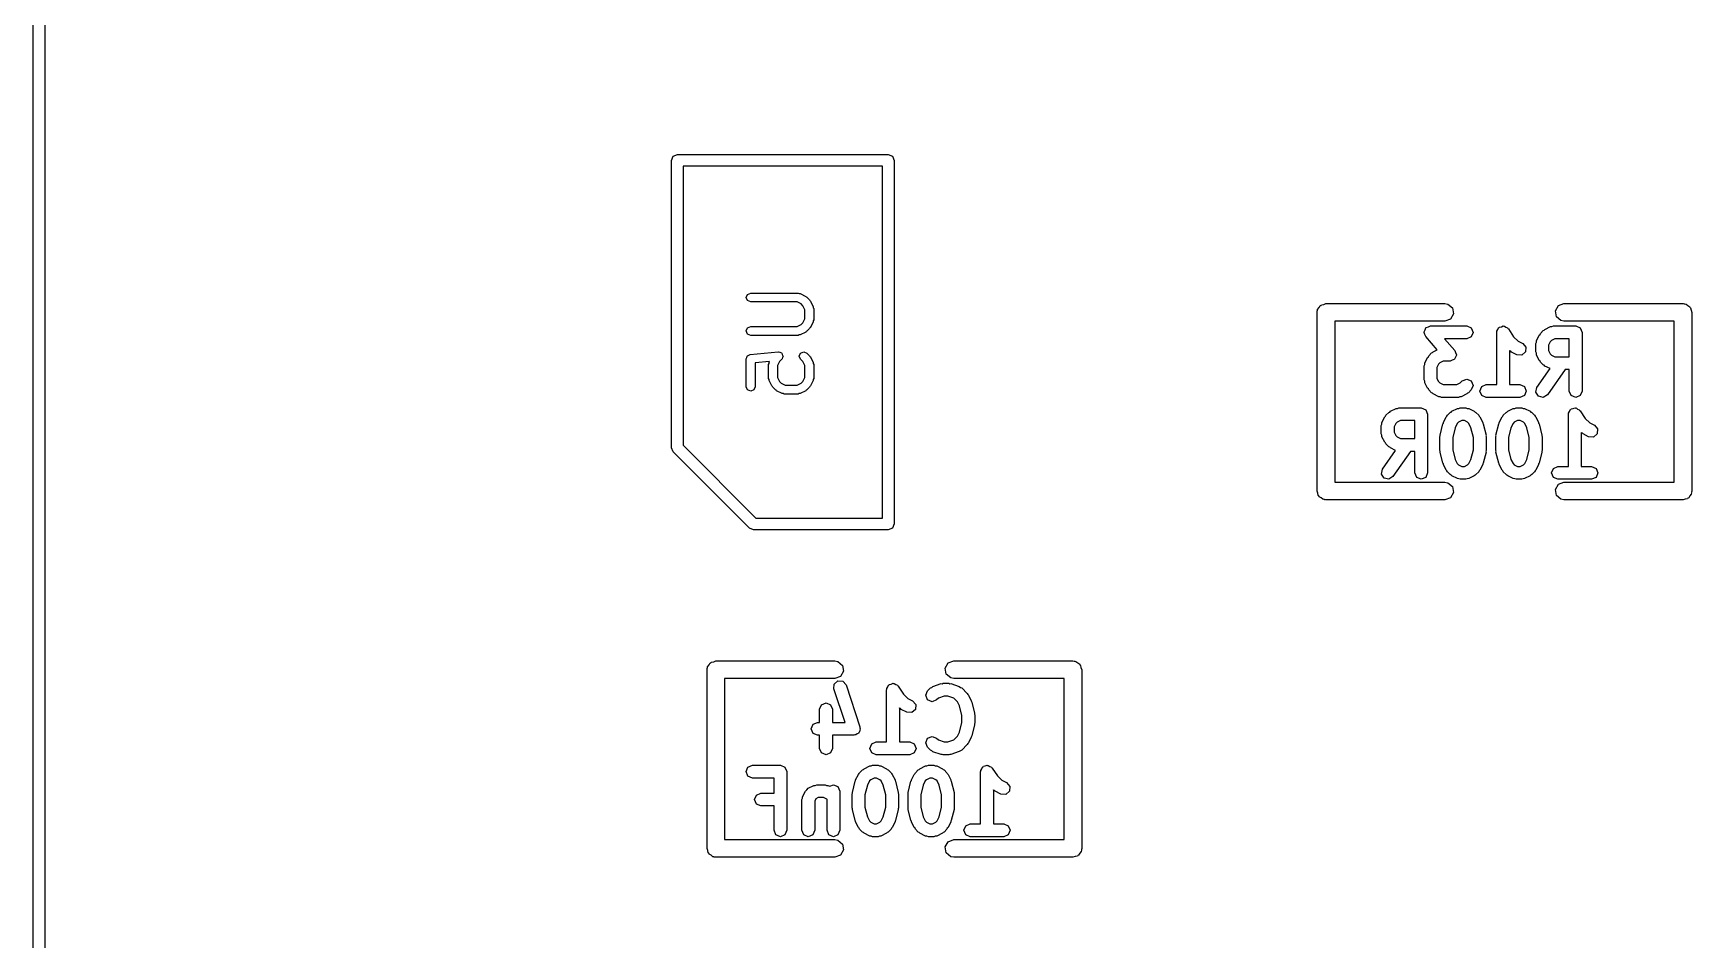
# Model space of a CAD drawing. Extents: x 0.37 to 1.63, y 0.19 to 1.53.
# Drawn here: x 0.368 to 0.925, y 0.519 to 0.824 of the extents above; entities that cross this region are included whole.
import ezdxf

# ---------------------------------------------------------------- set-up
doc = ezdxf.new("R2010")
doc.units = 0
doc.header["$MEASUREMENT"] = 0
doc.layers.add('BLACK', color=7, linetype='CONTINUOUS')

msp = doc.modelspace()

# ---------------------------------------------------------------- linework, layer by layer
at = {"layer": 'BLACK', "linetype": 'CONTINUOUS'}
for p, q in [((0.36811, 0.190079), (0.36811, 1.44992)), ((0.372047, 1.44795), (0.372047, 0.192047)), ((0.582598, 0.781024), (0.583175, 0.782416)), ((0.582598, 0.684567), (0.582598, 0.781024)), ((0.583175, 0.782416), (0.584567, 0.782992)), ((0.584567, 0.782992), (0.655433, 0.782992)), ((0.655433, 0.782992), (0.656825, 0.782416)), ((0.656825, 0.782416), (0.657402, 0.781024)), ((0.657402, 0.781024), (0.657402, 0.658976)), ((0.586535, 0.779055), (0.586535, 0.685382)), ((0.653465, 0.779055), (0.586535, 0.779055)), ((0.653465, 0.660945), (0.653465, 0.779055)), ((0.607744, 0.734998), (0.608176, 0.736042)), ((0.608176, 0.736042), (0.60922, 0.736474)), ((0.60922, 0.736474), (0.625156, 0.736474)), ((0.625156, 0.736474), (0.625473, 0.736343)), ((0.625473, 0.736343), (0.625816, 0.736319)), ((0.625816, 0.736319), (0.627691, 0.735381)), ((0.608176, 0.733954), (0.607744, 0.734998)), ((0.60922, 0.733522), (0.608176, 0.733954)), ((0.624807, 0.733522), (0.60922, 0.733522)), ((0.626156, 0.732847), (0.624807, 0.733522)), ((0.626754, 0.732249), (0.626156, 0.732847)), ((0.627429, 0.7309), (0.626754, 0.732249)), ((0.627429, 0.727848), (0.627429, 0.7309)), ((0.627691, 0.735381), (0.62785, 0.735198)), ((0.62785, 0.735198), (0.628074, 0.735105)), ((0.628074, 0.735105), (0.629012, 0.734167)), ((0.629012, 0.734167), (0.629105, 0.733943)), ((0.629105, 0.733943), (0.629288, 0.733784)), ((0.629288, 0.733784), (0.630226, 0.731909)), ((0.630226, 0.731909), (0.63025, 0.731566)), ((0.63025, 0.731566), (0.630381, 0.731249)), ((0.630381, 0.731249), (0.630381, 0.727499)), ((0.799547, 0.73), (0.799615, 0.730384)), ((0.799592, 0.730513), (0.799658, 0.730626)), ((0.799615, 0.730384), (0.799592, 0.730513)), ((0.799658, 0.730626), (0.799725, 0.73101)), ((0.799725, 0.73101), (0.800218, 0.731598)), ((0.800218, 0.731598), (0.800602, 0.732262)), ((0.800602, 0.732262), (0.800852, 0.732353)), ((0.800852, 0.732353), (0.801024, 0.732557)), ((0.801024, 0.732557), (0.801779, 0.73269)), ((0.801779, 0.73269), (0.8025, 0.732953)), ((0.8025, 0.732953), (0.8425, 0.732953)), ((0.8425, 0.732953), (0.84351, 0.732775)), ((0.84351, 0.732775), (0.845057, 0.731476)), ((0.845057, 0.731476), (0.845408, 0.729487)), ((0.879592, 0.730513), (0.880602, 0.732262)), ((0.879943, 0.728524), (0.879592, 0.730513)), ((0.880602, 0.732262), (0.8825, 0.732953)), ((0.8825, 0.732953), (0.9225, 0.732953)), ((0.9225, 0.732953), (0.922884, 0.732885)), ((0.922884, 0.732885), (0.923013, 0.732908)), ((0.923013, 0.732908), (0.923126, 0.732842)), ((0.923126, 0.732842), (0.92351, 0.732775)), ((0.92351, 0.732775), (0.924098, 0.732282)), ((0.924098, 0.732282), (0.924762, 0.731898)), ((0.924762, 0.731898), (0.924853, 0.731648)), ((0.924853, 0.731648), (0.925057, 0.731476)), ((0.925057, 0.731476), (0.92519, 0.730721)), ((0.92519, 0.730721), (0.925453, 0.73)), ((0.607744, 0.72375), (0.608176, 0.724794)), ((0.608176, 0.724794), (0.60922, 0.725226)), ((0.60922, 0.725226), (0.624807, 0.725226)), ((0.624807, 0.725226), (0.626156, 0.7259)), ((0.626156, 0.7259), (0.626754, 0.726499)), ((0.626754, 0.726499), (0.627429, 0.727848)), ((0.629012, 0.72458), (0.628074, 0.723643)), ((0.629105, 0.724805), (0.629012, 0.72458)), ((0.629288, 0.724964), (0.629105, 0.724805)), ((0.630226, 0.726839), (0.629288, 0.724964)), ((0.63025, 0.727182), (0.630226, 0.726839)), ((0.630381, 0.727499), (0.63025, 0.727182)), ((0.799547, 0.67), (0.799547, 0.73)), ((0.8425, 0.727047), (0.805453, 0.727047)), ((0.805453, 0.727047), (0.805453, 0.672953)), ((0.835831, 0.724109), (0.83612, 0.724808)), ((0.83612, 0.724808), (0.836191, 0.724838)), ((0.836191, 0.724838), (0.836225, 0.724906)), ((0.836225, 0.724906), (0.836941, 0.725149)), ((0.836941, 0.725149), (0.83764, 0.725438)), ((0.83764, 0.725438), (0.849836, 0.725438)), ((0.844398, 0.727738), (0.8425, 0.727047)), ((0.845408, 0.729487), (0.844398, 0.727738)), ((0.849836, 0.725438), (0.851356, 0.724808)), ((0.851356, 0.724808), (0.851986, 0.723288)), ((0.860271, 0.72423), (0.860511, 0.724808)), ((0.860511, 0.724808), (0.860715, 0.724893)), ((0.860715, 0.724893), (0.860838, 0.725077)), ((0.860838, 0.725077), (0.861452, 0.725198)), ((0.861452, 0.725198), (0.862031, 0.725438)), ((0.862031, 0.725438), (0.862235, 0.725353)), ((0.862235, 0.725353), (0.862453, 0.725396)), ((0.862453, 0.725396), (0.862973, 0.725048)), ((0.862973, 0.725048), (0.863551, 0.724808)), ((0.863551, 0.724808), (0.863636, 0.724604)), ((0.863636, 0.724604), (0.86382, 0.724481)), ((0.876079, 0.724273), (0.877955, 0.725211)), ((0.877955, 0.725211), (0.878454, 0.725247)), ((0.878454, 0.725247), (0.878917, 0.725438)), ((0.878917, 0.725438), (0.886421, 0.725438)), ((0.88149, 0.727225), (0.879943, 0.728524)), ((0.8825, 0.727047), (0.88149, 0.727225)), ((0.919547, 0.727047), (0.8825, 0.727047)), ((0.886421, 0.725438), (0.887942, 0.724808)), ((0.887942, 0.724808), (0.888571, 0.723288)), ((0.919547, 0.672953), (0.919547, 0.727047)), ((0.925453, 0.73), (0.925453, 0.67)), ((0.608176, 0.722706), (0.607744, 0.72375)), ((0.60922, 0.722273), (0.608176, 0.722706)), ((0.625156, 0.722273), (0.60922, 0.722273)), ((0.625473, 0.722405), (0.625156, 0.722273)), ((0.625816, 0.722429), (0.625473, 0.722405)), ((0.627691, 0.723366), (0.625816, 0.722429)), ((0.62785, 0.72355), (0.627691, 0.723366)), ((0.628074, 0.723643), (0.62785, 0.72355)), ((0.83549, 0.723288), (0.83552, 0.723359)), ((0.83578, 0.722589), (0.83549, 0.723288)), ((0.835495, 0.723431), (0.835831, 0.724109)), ((0.83552, 0.723359), (0.835495, 0.723431)), ((0.836022, 0.721872), (0.83578, 0.722589)), ((0.8399, 0.717441), (0.836022, 0.721872)), ((0.849836, 0.721138), (0.842379, 0.721138)), ((0.842379, 0.721138), (0.845825, 0.717199)), ((0.851356, 0.721768), (0.849836, 0.721138)), ((0.851986, 0.723288), (0.851356, 0.721768)), ((0.859881, 0.723288), (0.859966, 0.723493)), ((0.859881, 0.705738), (0.859881, 0.723288)), ((0.859923, 0.72371), (0.860271, 0.72423)), ((0.859966, 0.723493), (0.859923, 0.72371)), ((0.86382, 0.724481), (0.865578, 0.721843)), ((0.865578, 0.721843), (0.867057, 0.720365)), ((0.867057, 0.720365), (0.868621, 0.719583)), ((0.868621, 0.719583), (0.869699, 0.718339)), ((0.873014, 0.719536), (0.873206, 0.719998)), ((0.873014, 0.716721), (0.873014, 0.719536)), ((0.873206, 0.719998), (0.873241, 0.720497)), ((0.873241, 0.720497), (0.874179, 0.722373)), ((0.874179, 0.722373), (0.874447, 0.722605)), ((0.874447, 0.722605), (0.874582, 0.722932)), ((0.874582, 0.722932), (0.87552, 0.72387)), ((0.87552, 0.72387), (0.875847, 0.724006)), ((0.875847, 0.724006), (0.876079, 0.724273)), ((0.877869, 0.720138), (0.877314, 0.719028)), ((0.877314, 0.719028), (0.877314, 0.717229)), ((0.878314, 0.720583), (0.877869, 0.720138)), ((0.879424, 0.721138), (0.878314, 0.720583)), ((0.884271, 0.721138), (0.879424, 0.721138)), ((0.884271, 0.715119), (0.884271, 0.721138)), ((0.888571, 0.723288), (0.888571, 0.703588)), ((0.607744, 0.714376), (0.607934, 0.714835)), ((0.607744, 0.705002), (0.607744, 0.714376)), ((0.607934, 0.714835), (0.608077, 0.715311)), ((0.608077, 0.715311), (0.608146, 0.715348)), ((0.608146, 0.715348), (0.608176, 0.71542)), ((0.608176, 0.71542), (0.608635, 0.71561)), ((0.608635, 0.71561), (0.609073, 0.715845)), ((0.609073, 0.715845), (0.618447, 0.716782)), ((0.615582, 0.713528), (0.610696, 0.71304)), ((0.615399, 0.713161), (0.615582, 0.713528)), ((0.61887, 0.713501), (0.618196, 0.712152)), ((0.618447, 0.716782), (0.618522, 0.71676)), ((0.618522, 0.71676), (0.618594, 0.716789)), ((0.618594, 0.716789), (0.619053, 0.716599)), ((0.619638, 0.714269), (0.61887, 0.713501)), ((0.619053, 0.716599), (0.619529, 0.716456)), ((0.619529, 0.716456), (0.619566, 0.716387)), ((0.619566, 0.716387), (0.619638, 0.716357)), ((0.619638, 0.716357), (0.619828, 0.715898)), ((0.619668, 0.714341), (0.619638, 0.714269)), ((0.619737, 0.714378), (0.619668, 0.714341)), ((0.61988, 0.714854), (0.619737, 0.714378)), ((0.619828, 0.715898), (0.620063, 0.71546)), ((0.62007, 0.715313), (0.61988, 0.714854)), ((0.620063, 0.71546), (0.62004, 0.715385)), ((0.62004, 0.715385), (0.62007, 0.715313)), ((0.625554, 0.715313), (0.625986, 0.716357)), ((0.625986, 0.714269), (0.625554, 0.715313)), ((0.625986, 0.716357), (0.62703, 0.716789)), ((0.626754, 0.713501), (0.625986, 0.714269)), ((0.627429, 0.712152), (0.626754, 0.713501)), ((0.62703, 0.716789), (0.628074, 0.716357)), ((0.628074, 0.716357), (0.629012, 0.71542)), ((0.629012, 0.71542), (0.629105, 0.715195)), ((0.629105, 0.715195), (0.629288, 0.715036)), ((0.629288, 0.715036), (0.630226, 0.713161)), ((0.835717, 0.712992), (0.836656, 0.714869)), ((0.836656, 0.714869), (0.836923, 0.7151)), ((0.836923, 0.7151), (0.837058, 0.715427)), ((0.837058, 0.715427), (0.837996, 0.716366)), ((0.837996, 0.716366), (0.838323, 0.716501)), ((0.838323, 0.716501), (0.838555, 0.716768)), ((0.838555, 0.716768), (0.8399, 0.717441)), ((0.8419, 0.713633), (0.84079, 0.713078)), ((0.844207, 0.713633), (0.8419, 0.713633)), ((0.844906, 0.713923), (0.844207, 0.713633)), ((0.845623, 0.714165), (0.844906, 0.713923)), ((0.845657, 0.714234), (0.845623, 0.714165)), ((0.845727, 0.714263), (0.845657, 0.714234)), ((0.846017, 0.714962), (0.845727, 0.714263)), ((0.845825, 0.717199), (0.846068, 0.716482)), ((0.846352, 0.71564), (0.846017, 0.714962)), ((0.846068, 0.716482), (0.846357, 0.715783)), ((0.846357, 0.715783), (0.846328, 0.715713)), ((0.846328, 0.715713), (0.846352, 0.71564)), ((0.864263, 0.717077), (0.864181, 0.717159)), ((0.864181, 0.717159), (0.864181, 0.705738)), ((0.86459, 0.716942), (0.864263, 0.717077)), ((0.864822, 0.716675), (0.86459, 0.716942)), ((0.866698, 0.715736), (0.864822, 0.716675)), ((0.868339, 0.71562), (0.866698, 0.715736)), ((0.869582, 0.716698), (0.868339, 0.71562)), ((0.869699, 0.718339), (0.869582, 0.716698)), ((0.873206, 0.716259), (0.873014, 0.716721)), ((0.873241, 0.71576), (0.873206, 0.716259)), ((0.874179, 0.713884), (0.873241, 0.71576)), ((0.874447, 0.713652), (0.874179, 0.713884)), ((0.874582, 0.713325), (0.874447, 0.713652)), ((0.877314, 0.717229), (0.877869, 0.716119)), ((0.877869, 0.716119), (0.878314, 0.715674)), ((0.878314, 0.715674), (0.879424, 0.715119)), ((0.879424, 0.715119), (0.884271, 0.715119)), ((0.610696, 0.71304), (0.610696, 0.705002)), ((0.615243, 0.712501), (0.615374, 0.712818)), ((0.615243, 0.707814), (0.615243, 0.712501)), ((0.615374, 0.712818), (0.615399, 0.713161)), ((0.618196, 0.712152), (0.618196, 0.708163)), ((0.618196, 0.708163), (0.61887, 0.706814)), ((0.626754, 0.706814), (0.627429, 0.708163)), ((0.627429, 0.708163), (0.627429, 0.712152)), ((0.630226, 0.713161), (0.63025, 0.712818)), ((0.63025, 0.712818), (0.630381, 0.712501)), ((0.630381, 0.712501), (0.630381, 0.707814)), ((0.83549, 0.712031), (0.835682, 0.712493)), ((0.83549, 0.70734), (0.83549, 0.712031)), ((0.835682, 0.712493), (0.835717, 0.712992)), ((0.840346, 0.712634), (0.83979, 0.711523)), ((0.83979, 0.711523), (0.83979, 0.707848)), ((0.83979, 0.707848), (0.840346, 0.706738)), ((0.84079, 0.713078), (0.840346, 0.712634)), ((0.873403, 0.704821), (0.877811, 0.711118)), ((0.87552, 0.712387), (0.874582, 0.713325)), ((0.875847, 0.712251), (0.87552, 0.712387)), ((0.876079, 0.711984), (0.875847, 0.712251)), ((0.877811, 0.711118), (0.876079, 0.711984)), ((0.88285, 0.710819), (0.876926, 0.702355)), ((0.884271, 0.710819), (0.88285, 0.710819)), ((0.884271, 0.703588), (0.884271, 0.710819)), ((0.608176, 0.703958), (0.607744, 0.705002)), ((0.60922, 0.703525), (0.608176, 0.703958)), ((0.610264, 0.703958), (0.60922, 0.703525)), ((0.610696, 0.705002), (0.610264, 0.703958)), ((0.615374, 0.707497), (0.615243, 0.707814)), ((0.615399, 0.707154), (0.615374, 0.707497)), ((0.616336, 0.705279), (0.615399, 0.707154)), ((0.61652, 0.70512), (0.616336, 0.705279)), ((0.616613, 0.704895), (0.61652, 0.70512)), ((0.61755, 0.703958), (0.616613, 0.704895)), ((0.617774, 0.703865), (0.61755, 0.703958)), ((0.617934, 0.703681), (0.617774, 0.703865)), ((0.619808, 0.702744), (0.617934, 0.703681)), ((0.61887, 0.706814), (0.619468, 0.706215)), ((0.619468, 0.706215), (0.620817, 0.705541)), ((0.620151, 0.70272), (0.619808, 0.702744)), ((0.620469, 0.702588), (0.620151, 0.70272)), ((0.625156, 0.702588), (0.620469, 0.702588)), ((0.620817, 0.705541), (0.624807, 0.705541)), ((0.624807, 0.705541), (0.626156, 0.706215)), ((0.625473, 0.70272), (0.625156, 0.702588)), ((0.625816, 0.702744), (0.625473, 0.70272)), ((0.627691, 0.703681), (0.625816, 0.702744)), ((0.626156, 0.706215), (0.626754, 0.706814)), ((0.62785, 0.703865), (0.627691, 0.703681)), ((0.628074, 0.703958), (0.62785, 0.703865)), ((0.629012, 0.704895), (0.628074, 0.703958)), ((0.629105, 0.70512), (0.629012, 0.704895)), ((0.629288, 0.705279), (0.629105, 0.70512)), ((0.630226, 0.707154), (0.629288, 0.705279)), ((0.63025, 0.707497), (0.630226, 0.707154)), ((0.630381, 0.707814), (0.63025, 0.707497)), ((0.835682, 0.706878), (0.83549, 0.70734)), ((0.835717, 0.706379), (0.835682, 0.706878)), ((0.836656, 0.704503), (0.835717, 0.706379)), ((0.836923, 0.704271), (0.836656, 0.704503)), ((0.837058, 0.703944), (0.836923, 0.704271)), ((0.837996, 0.703006), (0.837058, 0.703944)), ((0.838323, 0.70287), (0.837996, 0.703006)), ((0.838555, 0.702603), (0.838323, 0.70287)), ((0.840431, 0.701665), (0.838555, 0.702603)), ((0.840346, 0.706738), (0.84079, 0.706293)), ((0.84079, 0.706293), (0.8419, 0.705738)), ((0.8419, 0.705738), (0.846514, 0.705738)), ((0.846514, 0.705738), (0.847624, 0.706293)), ((0.847624, 0.706293), (0.848315, 0.706985)), ((0.849859, 0.702603), (0.847983, 0.701665)), ((0.848315, 0.706985), (0.849836, 0.707614)), ((0.849836, 0.707614), (0.851356, 0.706984)), ((0.850091, 0.70287), (0.849859, 0.702603)), ((0.850418, 0.703006), (0.850091, 0.70287)), ((0.851356, 0.703944), (0.850418, 0.703006)), ((0.851356, 0.706984), (0.851986, 0.705464)), ((0.851986, 0.705464), (0.851356, 0.703944)), ((0.854252, 0.703588), (0.854882, 0.705108)), ((0.854882, 0.702068), (0.854252, 0.703588)), ((0.854882, 0.705108), (0.856402, 0.705738)), ((0.856402, 0.705738), (0.859881, 0.705738)), ((0.864181, 0.705738), (0.867659, 0.705738)), ((0.867659, 0.705738), (0.86918, 0.705108)), ((0.86918, 0.705108), (0.869809, 0.703588)), ((0.869809, 0.703588), (0.86918, 0.702068)), ((0.873047, 0.703214), (0.873403, 0.704821)), ((0.873931, 0.701827), (0.873047, 0.703214)), ((0.876926, 0.702355), (0.875538, 0.701471)), ((0.884901, 0.702068), (0.884271, 0.703588)), ((0.888571, 0.703588), (0.887942, 0.702068)), ((0.823942, 0.696506), (0.824174, 0.696773)), ((0.824174, 0.696773), (0.82605, 0.697711)), ((0.82605, 0.697711), (0.82655, 0.697747)), ((0.82655, 0.697747), (0.827012, 0.697938)), ((0.827012, 0.697938), (0.834517, 0.697938)), ((0.834517, 0.697938), (0.836037, 0.697308)), ((0.836037, 0.697308), (0.836667, 0.695788)), ((0.84093, 0.70163), (0.840431, 0.701665)), ((0.841393, 0.701438), (0.84093, 0.70163)), ((0.847021, 0.701438), (0.841393, 0.701438)), ((0.84458, 0.696506), (0.844812, 0.696773)), ((0.844812, 0.696773), (0.846689, 0.697711)), ((0.846689, 0.697711), (0.847188, 0.697747)), ((0.847484, 0.70163), (0.847021, 0.701438)), ((0.847188, 0.697747), (0.84765, 0.697938)), ((0.847983, 0.701665), (0.847484, 0.70163)), ((0.84765, 0.697938), (0.849526, 0.697938)), ((0.849526, 0.697938), (0.849989, 0.697747)), ((0.849989, 0.697747), (0.850488, 0.697711)), ((0.850488, 0.697711), (0.852364, 0.696773)), ((0.852364, 0.696773), (0.852596, 0.696506)), ((0.856402, 0.701438), (0.854882, 0.702068)), ((0.867659, 0.701438), (0.856402, 0.701438)), ((0.863342, 0.696506), (0.863574, 0.696773)), ((0.863574, 0.696773), (0.86545, 0.697711)), ((0.86545, 0.697711), (0.86595, 0.697747)), ((0.86595, 0.697747), (0.866412, 0.697938)), ((0.866412, 0.697938), (0.868288, 0.697938)), ((0.86918, 0.702068), (0.867659, 0.701438)), ((0.868288, 0.697938), (0.86875, 0.697747)), ((0.86875, 0.697747), (0.86925, 0.697711)), ((0.86925, 0.697711), (0.871126, 0.696773)), ((0.871126, 0.696773), (0.871358, 0.696506)), ((0.875538, 0.701471), (0.873931, 0.701827)), ((0.884004, 0.69621), (0.884352, 0.69673)), ((0.884352, 0.69673), (0.884592, 0.697308)), ((0.884592, 0.697308), (0.884796, 0.697393)), ((0.884796, 0.697393), (0.884919, 0.697577)), ((0.886421, 0.701438), (0.884901, 0.702068)), ((0.884919, 0.697577), (0.885533, 0.697698)), ((0.885533, 0.697698), (0.886112, 0.697938)), ((0.886112, 0.697938), (0.886316, 0.697853)), ((0.886316, 0.697853), (0.886534, 0.697896)), ((0.887942, 0.702068), (0.886421, 0.701438)), ((0.886534, 0.697896), (0.887054, 0.697548)), ((0.887054, 0.697548), (0.887632, 0.697308)), ((0.887632, 0.697308), (0.887717, 0.697104)), ((0.887717, 0.697104), (0.887901, 0.696981)), ((0.887901, 0.696981), (0.889659, 0.694343)), ((0.821109, 0.692036), (0.821301, 0.692498)), ((0.821109, 0.689221), (0.821109, 0.692036)), ((0.821301, 0.692498), (0.821336, 0.692997)), ((0.821336, 0.692997), (0.822275, 0.694873)), ((0.822275, 0.694873), (0.822542, 0.695105)), ((0.822542, 0.695105), (0.822677, 0.695432)), ((0.822677, 0.695432), (0.823615, 0.69637)), ((0.823615, 0.69637), (0.823942, 0.696506)), ((0.825965, 0.692638), (0.825409, 0.691528)), ((0.825409, 0.691528), (0.825409, 0.689729)), ((0.826409, 0.693083), (0.825965, 0.692638)), ((0.827519, 0.693638), (0.826409, 0.693083)), ((0.832367, 0.693638), (0.827519, 0.693638)), ((0.832367, 0.687619), (0.832367, 0.693638)), ((0.836667, 0.695788), (0.836667, 0.676088)), ((0.840874, 0.688805), (0.841812, 0.692557)), ((0.841812, 0.692557), (0.841957, 0.692754)), ((0.841957, 0.692754), (0.841975, 0.692997)), ((0.841975, 0.692997), (0.842913, 0.694873)), ((0.842913, 0.694873), (0.84318, 0.695105)), ((0.84318, 0.695105), (0.843315, 0.695432)), ((0.843315, 0.695432), (0.844253, 0.69637)), ((0.844253, 0.69637), (0.84458, 0.696506)), ((0.845926, 0.691285), (0.845109, 0.688019)), ((0.846603, 0.692638), (0.845926, 0.691285)), ((0.847047, 0.693083), (0.846603, 0.692638)), ((0.848158, 0.693638), (0.847047, 0.693083)), ((0.849019, 0.693638), (0.848158, 0.693638)), ((0.850129, 0.693083), (0.849019, 0.693638)), ((0.850573, 0.692638), (0.850129, 0.693083)), ((0.85125, 0.691285), (0.850573, 0.692638)), ((0.852067, 0.688019), (0.85125, 0.691285)), ((0.852596, 0.696506), (0.852923, 0.69637)), ((0.852923, 0.69637), (0.853861, 0.695432)), ((0.853861, 0.695432), (0.853996, 0.695105)), ((0.853996, 0.695105), (0.854264, 0.694873)), ((0.854264, 0.694873), (0.855202, 0.692997)), ((0.855202, 0.692997), (0.855219, 0.692753)), ((0.855219, 0.692753), (0.855364, 0.692557)), ((0.855364, 0.692557), (0.856302, 0.688805)), ((0.859636, 0.688805), (0.860574, 0.692557)), ((0.860574, 0.692557), (0.860719, 0.692754)), ((0.860719, 0.692754), (0.860736, 0.692997)), ((0.860736, 0.692997), (0.861675, 0.694873)), ((0.861675, 0.694873), (0.861942, 0.695105)), ((0.861942, 0.695105), (0.862077, 0.695432)), ((0.862077, 0.695432), (0.863015, 0.69637)), ((0.863015, 0.69637), (0.863342, 0.696506)), ((0.864688, 0.691285), (0.863871, 0.688019)), ((0.865365, 0.692638), (0.864688, 0.691285)), ((0.865809, 0.693083), (0.865365, 0.692638)), ((0.866919, 0.693638), (0.865809, 0.693083)), ((0.867781, 0.693638), (0.866919, 0.693638)), ((0.868891, 0.693083), (0.867781, 0.693638)), ((0.869335, 0.692638), (0.868891, 0.693083)), ((0.870012, 0.691285), (0.869335, 0.692638)), ((0.870829, 0.688019), (0.870012, 0.691285)), ((0.871358, 0.696506), (0.871685, 0.69637)), ((0.871685, 0.69637), (0.872623, 0.695432)), ((0.872623, 0.695432), (0.872758, 0.695105)), ((0.872758, 0.695105), (0.873025, 0.694873)), ((0.873025, 0.694873), (0.873963, 0.692997)), ((0.873963, 0.692997), (0.873981, 0.692754)), ((0.873981, 0.692754), (0.874126, 0.692557)), ((0.874126, 0.692557), (0.875064, 0.688805)), ((0.883962, 0.695788), (0.884047, 0.695993)), ((0.883962, 0.678238), (0.883962, 0.695788)), ((0.884047, 0.695993), (0.884004, 0.69621)), ((0.889659, 0.694343), (0.891138, 0.692865)), ((0.891138, 0.692865), (0.892702, 0.692083)), ((0.892702, 0.692083), (0.89378, 0.690839)), ((0.821301, 0.688759), (0.821109, 0.689221)), ((0.821336, 0.68826), (0.821301, 0.688759)), ((0.822275, 0.686384), (0.821336, 0.68826)), ((0.822542, 0.686152), (0.822275, 0.686384)), ((0.822677, 0.685825), (0.822542, 0.686152)), ((0.823615, 0.684887), (0.822677, 0.685825)), ((0.825409, 0.689729), (0.825965, 0.688619)), ((0.825965, 0.688619), (0.826409, 0.688174)), ((0.826409, 0.688174), (0.827519, 0.687619)), ((0.827519, 0.687619), (0.832367, 0.687619)), ((0.840809, 0.688283), (0.840914, 0.688535)), ((0.840809, 0.683593), (0.840809, 0.688283)), ((0.840914, 0.688535), (0.840874, 0.688805)), ((0.845109, 0.688019), (0.845109, 0.683857)), ((0.852067, 0.683858), (0.852067, 0.688019)), ((0.856302, 0.688805), (0.856262, 0.688535)), ((0.856262, 0.688535), (0.856367, 0.688283)), ((0.856367, 0.688283), (0.856367, 0.683593)), ((0.859571, 0.688283), (0.859676, 0.688535)), ((0.859571, 0.683593), (0.859571, 0.688283)), ((0.859676, 0.688535), (0.859636, 0.688805)), ((0.863871, 0.688019), (0.863871, 0.683858)), ((0.870829, 0.683858), (0.870829, 0.688019)), ((0.875064, 0.688805), (0.875024, 0.688535)), ((0.875024, 0.688535), (0.875129, 0.688283)), ((0.875129, 0.688283), (0.875129, 0.683593)), ((0.888344, 0.689577), (0.888262, 0.689659)), ((0.888262, 0.689659), (0.888262, 0.678238)), ((0.888671, 0.689442), (0.888344, 0.689577)), ((0.888903, 0.689175), (0.888671, 0.689442)), ((0.890779, 0.688236), (0.888903, 0.689175)), ((0.89242, 0.68812), (0.890779, 0.688236)), ((0.893664, 0.689198), (0.89242, 0.68812)), ((0.89378, 0.690839), (0.893664, 0.689198)), ((0.583175, 0.683175), (0.582598, 0.684567)), ((0.608766, 0.657584), (0.583175, 0.683175)), ((0.586535, 0.685382), (0.610973, 0.660945)), ((0.821498, 0.677321), (0.825906, 0.683618)), ((0.823942, 0.684751), (0.823615, 0.684887)), ((0.824174, 0.684484), (0.823942, 0.684751)), ((0.825906, 0.683618), (0.824174, 0.684484)), ((0.830946, 0.683319), (0.825021, 0.674855)), ((0.832367, 0.683319), (0.830946, 0.683319)), ((0.832367, 0.676088), (0.832367, 0.683319)), ((0.840914, 0.683341), (0.840809, 0.683593)), ((0.840874, 0.683071), (0.840914, 0.683341)), ((0.841812, 0.679319), (0.840874, 0.683071)), ((0.845109, 0.683857), (0.845926, 0.680591)), ((0.845926, 0.680591), (0.846603, 0.679238)), ((0.850573, 0.679238), (0.85125, 0.680591)), ((0.85125, 0.680591), (0.852067, 0.683858)), ((0.856302, 0.683071), (0.855364, 0.679319)), ((0.856367, 0.683593), (0.856262, 0.683341)), ((0.856262, 0.683341), (0.856302, 0.683071)), ((0.859676, 0.683341), (0.859571, 0.683593)), ((0.859636, 0.683071), (0.859676, 0.683341)), ((0.860574, 0.679319), (0.859636, 0.683071)), ((0.863871, 0.683858), (0.864688, 0.680591)), ((0.864688, 0.680591), (0.865365, 0.679238)), ((0.869335, 0.679238), (0.870012, 0.680591)), ((0.870012, 0.680591), (0.870829, 0.683858)), ((0.875064, 0.683071), (0.874126, 0.679319)), ((0.875129, 0.683593), (0.875024, 0.683341)), ((0.875024, 0.683341), (0.875064, 0.683071)), ((0.821142, 0.675714), (0.821498, 0.677321)), ((0.822027, 0.674327), (0.821142, 0.675714)), ((0.825021, 0.674855), (0.823633, 0.673971)), ((0.832996, 0.674568), (0.832367, 0.676088)), ((0.834517, 0.673938), (0.832996, 0.674568)), ((0.836037, 0.674568), (0.834517, 0.673938)), ((0.836667, 0.676088), (0.836037, 0.674568)), ((0.841957, 0.679123), (0.841812, 0.679319)), ((0.841975, 0.678879), (0.841957, 0.679123)), ((0.842913, 0.677003), (0.841975, 0.678879)), ((0.84318, 0.676771), (0.842913, 0.677003)), ((0.843315, 0.676444), (0.84318, 0.676771)), ((0.844254, 0.675506), (0.843315, 0.676444)), ((0.84458, 0.67537), (0.844254, 0.675506)), ((0.844812, 0.675103), (0.84458, 0.67537)), ((0.846689, 0.674165), (0.844812, 0.675103)), ((0.846603, 0.679238), (0.847047, 0.678793)), ((0.847047, 0.678793), (0.848158, 0.678238)), ((0.848158, 0.678238), (0.849019, 0.678238)), ((0.849019, 0.678238), (0.850129, 0.678793)), ((0.850129, 0.678793), (0.850573, 0.679238)), ((0.852364, 0.675103), (0.850488, 0.674165)), ((0.852596, 0.67537), (0.852364, 0.675103)), ((0.852923, 0.675506), (0.852596, 0.67537)), ((0.853861, 0.676444), (0.852923, 0.675506)), ((0.853996, 0.676771), (0.853861, 0.676444)), ((0.854264, 0.677003), (0.853996, 0.676771)), ((0.855202, 0.678879), (0.854264, 0.677003)), ((0.855219, 0.679123), (0.855202, 0.678879)), ((0.855364, 0.679319), (0.855219, 0.679123)), ((0.860719, 0.679123), (0.860574, 0.679319)), ((0.860736, 0.678879), (0.860719, 0.679123)), ((0.861675, 0.677003), (0.860736, 0.678879)), ((0.861942, 0.676771), (0.861675, 0.677003)), ((0.862077, 0.676444), (0.861942, 0.676771)), ((0.863015, 0.675506), (0.862077, 0.676444)), ((0.863342, 0.67537), (0.863015, 0.675506)), ((0.863574, 0.675103), (0.863342, 0.67537)), ((0.86545, 0.674165), (0.863574, 0.675103)), ((0.865365, 0.679238), (0.865809, 0.678793)), ((0.865809, 0.678793), (0.866919, 0.678238)), ((0.866919, 0.678238), (0.867781, 0.678238)), ((0.867781, 0.678238), (0.868891, 0.678793)), ((0.868891, 0.678793), (0.869335, 0.679238)), ((0.871126, 0.675103), (0.86925, 0.674165)), ((0.871358, 0.67537), (0.871126, 0.675103)), ((0.871684, 0.675506), (0.871358, 0.67537)), ((0.872623, 0.676444), (0.871684, 0.675506)), ((0.872758, 0.676771), (0.872623, 0.676444)), ((0.873025, 0.677003), (0.872758, 0.676771)), ((0.873964, 0.678879), (0.873025, 0.677003)), ((0.873981, 0.679123), (0.873964, 0.678879)), ((0.874126, 0.679319), (0.873981, 0.679123)), ((0.878333, 0.676088), (0.878963, 0.677608)), ((0.878963, 0.674568), (0.878333, 0.676088)), ((0.878963, 0.677608), (0.880483, 0.678238)), ((0.880483, 0.673938), (0.878963, 0.674568)), ((0.880483, 0.678238), (0.883962, 0.678238)), ((0.888262, 0.678238), (0.89174, 0.678238)), ((0.89174, 0.678238), (0.893261, 0.677608)), ((0.893261, 0.674568), (0.89174, 0.673938)), ((0.893261, 0.677608), (0.89389, 0.676088)), ((0.89389, 0.676088), (0.893261, 0.674568)), ((0.79981, 0.669279), (0.799547, 0.67)), ((0.799943, 0.668524), (0.79981, 0.669279)), ((0.805453, 0.672953), (0.8425, 0.672953)), ((0.823633, 0.673971), (0.822027, 0.674327)), ((0.8425, 0.672953), (0.84351, 0.672775)), ((0.84351, 0.672775), (0.845057, 0.671476)), ((0.845408, 0.669487), (0.844398, 0.667738)), ((0.845057, 0.671476), (0.845408, 0.669487)), ((0.847188, 0.67413), (0.846689, 0.674165)), ((0.84765, 0.673938), (0.847188, 0.67413)), ((0.849526, 0.673938), (0.84765, 0.673938)), ((0.849989, 0.67413), (0.849526, 0.673938)), ((0.850488, 0.674165), (0.849989, 0.67413)), ((0.86595, 0.67413), (0.86545, 0.674165)), ((0.866412, 0.673938), (0.86595, 0.67413)), ((0.868288, 0.673938), (0.866412, 0.673938)), ((0.86875, 0.67413), (0.868288, 0.673938)), ((0.86925, 0.674165), (0.86875, 0.67413)), ((0.879592, 0.670513), (0.880602, 0.672262)), ((0.879943, 0.668524), (0.879592, 0.670513)), ((0.89174, 0.673938), (0.880483, 0.673938)), ((0.880602, 0.672262), (0.8825, 0.672953)), ((0.8825, 0.672953), (0.919547, 0.672953)), ((0.925275, 0.66899), (0.924782, 0.668402)), ((0.925342, 0.669374), (0.925275, 0.66899)), ((0.925408, 0.669487), (0.925342, 0.669374)), ((0.925453, 0.67), (0.925385, 0.669616)), ((0.925385, 0.669616), (0.925408, 0.669487)), ((0.800147, 0.668352), (0.799943, 0.668524)), ((0.800238, 0.668102), (0.800147, 0.668352)), ((0.800902, 0.667718), (0.800238, 0.668102)), ((0.80149, 0.667225), (0.800902, 0.667718)), ((0.801874, 0.667158), (0.80149, 0.667225)), ((0.801987, 0.667092), (0.801874, 0.667158)), ((0.802116, 0.667115), (0.801987, 0.667092)), ((0.8025, 0.667047), (0.802116, 0.667115)), ((0.8425, 0.667047), (0.8025, 0.667047)), ((0.844398, 0.667738), (0.8425, 0.667047)), ((0.88149, 0.667225), (0.879943, 0.668524)), ((0.8825, 0.667047), (0.88149, 0.667225)), ((0.9225, 0.667047), (0.8825, 0.667047)), ((0.923221, 0.66731), (0.9225, 0.667047)), ((0.923976, 0.667443), (0.923221, 0.66731)), ((0.924148, 0.667647), (0.923976, 0.667443)), ((0.924398, 0.667738), (0.924148, 0.667647)), ((0.924782, 0.668402), (0.924398, 0.667738)), ((0.610973, 0.660945), (0.653465, 0.660945)), ((0.657402, 0.658976), (0.656825, 0.657584)), ((0.610157, 0.657008), (0.608766, 0.657584)), ((0.655433, 0.657008), (0.610157, 0.657008)), ((0.656825, 0.657584), (0.655433, 0.657008)), ((0.594547, 0.61), (0.594615, 0.610384)), ((0.594547, 0.55), (0.594547, 0.61)), ((0.594592, 0.610513), (0.594658, 0.610626)), ((0.594615, 0.610384), (0.594592, 0.610513)), ((0.594658, 0.610626), (0.594725, 0.61101)), ((0.594725, 0.61101), (0.595218, 0.611598)), ((0.595218, 0.611598), (0.595602, 0.612262)), ((0.595602, 0.612262), (0.595852, 0.612353)), ((0.595852, 0.612353), (0.596024, 0.612557)), ((0.596024, 0.612557), (0.596779, 0.61269)), ((0.596779, 0.61269), (0.5975, 0.612953)), ((0.5975, 0.612953), (0.6375, 0.612953)), ((0.6375, 0.612953), (0.63851, 0.612775)), ((0.639398, 0.607738), (0.6375, 0.607047)), ((0.63851, 0.612775), (0.640057, 0.611476)), ((0.640408, 0.609487), (0.639398, 0.607738)), ((0.640057, 0.611476), (0.640408, 0.609487)), ((0.674592, 0.610513), (0.675602, 0.612262)), ((0.674943, 0.608524), (0.674592, 0.610513)), ((0.67649, 0.607225), (0.674943, 0.608524)), ((0.675602, 0.612262), (0.6775, 0.612953)), ((0.6775, 0.612953), (0.7175, 0.612953)), ((0.7175, 0.612953), (0.717884, 0.612885)), ((0.717884, 0.612885), (0.718013, 0.612908)), ((0.718013, 0.612908), (0.718126, 0.612842)), ((0.718126, 0.612842), (0.71851, 0.612775)), ((0.71851, 0.612775), (0.719098, 0.612282)), ((0.719098, 0.612282), (0.719762, 0.611898)), ((0.719762, 0.611898), (0.719853, 0.611648)), ((0.719853, 0.611648), (0.720057, 0.611476)), ((0.720057, 0.611476), (0.72019, 0.610721)), ((0.72019, 0.610721), (0.720453, 0.61)), ((0.720453, 0.61), (0.720453, 0.55)), ((0.6375, 0.607047), (0.600453, 0.607047)), ((0.600453, 0.607047), (0.600453, 0.552953)), ((0.637167, 0.603546), (0.637284, 0.605188)), ((0.640915, 0.592305), (0.637167, 0.603546)), ((0.637284, 0.605188), (0.638527, 0.606266)), ((0.638527, 0.606266), (0.640169, 0.606149)), ((0.640169, 0.606149), (0.641247, 0.604906)), ((0.641247, 0.604906), (0.645937, 0.590835)), ((0.654881, 0.603288), (0.654966, 0.603493)), ((0.654881, 0.585738), (0.654881, 0.603288)), ((0.654923, 0.60371), (0.655271, 0.60423)), ((0.654966, 0.603493), (0.654923, 0.60371)), ((0.655271, 0.60423), (0.655511, 0.604808)), ((0.655511, 0.604808), (0.655715, 0.604893)), ((0.655715, 0.604893), (0.655838, 0.605077)), ((0.655838, 0.605077), (0.656452, 0.605198)), ((0.656452, 0.605198), (0.657031, 0.605438)), ((0.657031, 0.605438), (0.657235, 0.605353)), ((0.657235, 0.605353), (0.657453, 0.605396)), ((0.657453, 0.605396), (0.657973, 0.605048)), ((0.657973, 0.605048), (0.658551, 0.604808)), ((0.658551, 0.604808), (0.658636, 0.604604)), ((0.658636, 0.604604), (0.65882, 0.604481)), ((0.65882, 0.604481), (0.660578, 0.601843)), ((0.668014, 0.601412), (0.668644, 0.602932)), ((0.668644, 0.602932), (0.669582, 0.60387)), ((0.669582, 0.60387), (0.670044, 0.604062)), ((0.670044, 0.604062), (0.670422, 0.60439)), ((0.670422, 0.60439), (0.673237, 0.605328)), ((0.673237, 0.605328), (0.67359, 0.605303)), ((0.67359, 0.605303), (0.673917, 0.605438)), ((0.673917, 0.605438), (0.675793, 0.605438)), ((0.675793, 0.605438), (0.67612, 0.605303)), ((0.67612, 0.605303), (0.676473, 0.605328)), ((0.676473, 0.605328), (0.679287, 0.60439)), ((0.6775, 0.607047), (0.67649, 0.607225)), ((0.714547, 0.607047), (0.6775, 0.607047)), ((0.679287, 0.60439), (0.679665, 0.604062)), ((0.679665, 0.604062), (0.680127, 0.60387)), ((0.680127, 0.60387), (0.682004, 0.601994)), ((0.682004, 0.601994), (0.682139, 0.601667)), ((0.714547, 0.552953), (0.714547, 0.607047)), ((0.632367, 0.596721), (0.632996, 0.598242)), ((0.632367, 0.592305), (0.632367, 0.596721)), ((0.632996, 0.598242), (0.634517, 0.598871)), ((0.634517, 0.598871), (0.636037, 0.598242)), ((0.636037, 0.598242), (0.636667, 0.596721)), ((0.636667, 0.596721), (0.636667, 0.592305)), ((0.659263, 0.597077), (0.659181, 0.597159)), ((0.659181, 0.597159), (0.659181, 0.585738)), ((0.65959, 0.596942), (0.659263, 0.597077)), ((0.659822, 0.596675), (0.65959, 0.596942)), ((0.661698, 0.595736), (0.659822, 0.596675)), ((0.660578, 0.601843), (0.662057, 0.600365)), ((0.662057, 0.600365), (0.663621, 0.599583)), ((0.664582, 0.596698), (0.663339, 0.59562)), ((0.663621, 0.599583), (0.664699, 0.598339)), ((0.664699, 0.598339), (0.664582, 0.596698)), ((0.668644, 0.599892), (0.668014, 0.601412)), ((0.670164, 0.599262), (0.668644, 0.599892)), ((0.671685, 0.599892), (0.670164, 0.599262)), ((0.672264, 0.600471), (0.671685, 0.599892)), ((0.674266, 0.601138), (0.672264, 0.600471)), ((0.675444, 0.601138), (0.674266, 0.601138)), ((0.677446, 0.600471), (0.675444, 0.601138)), ((0.678716, 0.5992), (0.677446, 0.600471)), ((0.679393, 0.597847), (0.678716, 0.5992)), ((0.680209, 0.594581), (0.679393, 0.597847)), ((0.682139, 0.601667), (0.682406, 0.601435)), ((0.682406, 0.601435), (0.683344, 0.599559)), ((0.683344, 0.599559), (0.683362, 0.599315)), ((0.683362, 0.599315), (0.683507, 0.599119)), ((0.683507, 0.599119), (0.684445, 0.595367)), ((0.629552, 0.590155), (0.630182, 0.591675)), ((0.630182, 0.591675), (0.631702, 0.592305)), ((0.631702, 0.592305), (0.632367, 0.592305)), ((0.636667, 0.592305), (0.640915, 0.592305)), ((0.645937, 0.590835), (0.645912, 0.590482)), ((0.663339, 0.59562), (0.661698, 0.595736)), ((0.679393, 0.589029), (0.680209, 0.592296)), ((0.680209, 0.592296), (0.680209, 0.594581)), ((0.684445, 0.591509), (0.683507, 0.587757)), ((0.684445, 0.595367), (0.684405, 0.595097)), ((0.684405, 0.595097), (0.684509, 0.594845)), ((0.684509, 0.592031), (0.684405, 0.591779)), ((0.684405, 0.591779), (0.684445, 0.591509)), ((0.684509, 0.594845), (0.684509, 0.592031)), ((0.630182, 0.588634), (0.629552, 0.590155)), ((0.631702, 0.588005), (0.630182, 0.588634)), ((0.632367, 0.588005), (0.631702, 0.588005)), ((0.632367, 0.583588), (0.632367, 0.588005)), ((0.643898, 0.588005), (0.636667, 0.588005)), ((0.636667, 0.588005), (0.636667, 0.583588)), ((0.644225, 0.58814), (0.643898, 0.588005)), ((0.644577, 0.588115), (0.644225, 0.58814)), ((0.644955, 0.588443), (0.644577, 0.588115)), ((0.645418, 0.588634), (0.644955, 0.588443)), ((0.645553, 0.588961), (0.645418, 0.588634)), ((0.645821, 0.589193), (0.645553, 0.588961)), ((0.645856, 0.589692), (0.645821, 0.589193)), ((0.646048, 0.590155), (0.645856, 0.589692)), ((0.645912, 0.590482), (0.646048, 0.590155)), ((0.649882, 0.585108), (0.651402, 0.585738)), ((0.651402, 0.585738), (0.654881, 0.585738)), ((0.659181, 0.585738), (0.662659, 0.585738)), ((0.662659, 0.585738), (0.66418, 0.585108)), ((0.668014, 0.585464), (0.668644, 0.586984)), ((0.668644, 0.583944), (0.668014, 0.585464)), ((0.668644, 0.586984), (0.670164, 0.587614)), ((0.670164, 0.587614), (0.671684, 0.586985)), ((0.671684, 0.586985), (0.672264, 0.586405)), ((0.672264, 0.586405), (0.674266, 0.585738)), ((0.674266, 0.585738), (0.675444, 0.585738)), ((0.675444, 0.585738), (0.677446, 0.586405)), ((0.677446, 0.586405), (0.678716, 0.587676)), ((0.678716, 0.587676), (0.679393, 0.589029)), ((0.682406, 0.585441), (0.682139, 0.585209)), ((0.683344, 0.587317), (0.682406, 0.585441)), ((0.683362, 0.587561), (0.683344, 0.587317)), ((0.683507, 0.587757), (0.683362, 0.587561)), ((0.632996, 0.582068), (0.632367, 0.583588)), ((0.634517, 0.581438), (0.632996, 0.582068)), ((0.636037, 0.582068), (0.634517, 0.581438)), ((0.636667, 0.583588), (0.636037, 0.582068)), ((0.649252, 0.583588), (0.649882, 0.585108)), ((0.649882, 0.582068), (0.649252, 0.583588)), ((0.651402, 0.581438), (0.649882, 0.582068)), ((0.662659, 0.581438), (0.651402, 0.581438)), ((0.66418, 0.582068), (0.662659, 0.581438)), ((0.66418, 0.585108), (0.664809, 0.583588)), ((0.664809, 0.583588), (0.66418, 0.582068)), ((0.669582, 0.583006), (0.668644, 0.583944)), ((0.670044, 0.582814), (0.669582, 0.583006)), ((0.670422, 0.582486), (0.670044, 0.582814)), ((0.673237, 0.581548), (0.670422, 0.582486)), ((0.67359, 0.581573), (0.673237, 0.581548)), ((0.673917, 0.581438), (0.67359, 0.581573)), ((0.675793, 0.581438), (0.673917, 0.581438)), ((0.67612, 0.581573), (0.675793, 0.581438)), ((0.676473, 0.581548), (0.67612, 0.581573)), ((0.679287, 0.582487), (0.676473, 0.581548)), ((0.679665, 0.582814), (0.679287, 0.582487)), ((0.680127, 0.583006), (0.679665, 0.582814)), ((0.682004, 0.584882), (0.680127, 0.583006)), ((0.682139, 0.585209), (0.682004, 0.584882)), ((0.607667, 0.575788), (0.608296, 0.577308)), ((0.608296, 0.574268), (0.607667, 0.575788)), ((0.608296, 0.577308), (0.609817, 0.577938)), ((0.609817, 0.573638), (0.608296, 0.574268)), ((0.609817, 0.577938), (0.619198, 0.577938)), ((0.619198, 0.577938), (0.620718, 0.577308)), ((0.620718, 0.577308), (0.621348, 0.575788)), ((0.621348, 0.575788), (0.621348, 0.556088)), ((0.644479, 0.572997), (0.645417, 0.574873)), ((0.645417, 0.574873), (0.645685, 0.575105)), ((0.645685, 0.575105), (0.64582, 0.575432)), ((0.64582, 0.575432), (0.646758, 0.57637)), ((0.646758, 0.57637), (0.647085, 0.576506)), ((0.647085, 0.576506), (0.647317, 0.576773)), ((0.647317, 0.576773), (0.649193, 0.577711)), ((0.649193, 0.577711), (0.649692, 0.577747)), ((0.649692, 0.577747), (0.650155, 0.577938)), ((0.650155, 0.577938), (0.652031, 0.577938)), ((0.652031, 0.577938), (0.652493, 0.577747)), ((0.652493, 0.577747), (0.652992, 0.577711)), ((0.652992, 0.577711), (0.654869, 0.576773)), ((0.654869, 0.576773), (0.6551, 0.576506)), ((0.6551, 0.576506), (0.655427, 0.57637)), ((0.655427, 0.57637), (0.656366, 0.575432)), ((0.656366, 0.575432), (0.656501, 0.575105)), ((0.656501, 0.575105), (0.656768, 0.574873)), ((0.656768, 0.574873), (0.657706, 0.572997)), ((0.663241, 0.572997), (0.664179, 0.574873)), ((0.664179, 0.574873), (0.664447, 0.575105)), ((0.664447, 0.575105), (0.664582, 0.575432)), ((0.664582, 0.575432), (0.66552, 0.57637)), ((0.66552, 0.57637), (0.665847, 0.576506)), ((0.665847, 0.576506), (0.666079, 0.576773)), ((0.666079, 0.576773), (0.667955, 0.577711)), ((0.667955, 0.577711), (0.668454, 0.577747)), ((0.668454, 0.577747), (0.668917, 0.577938)), ((0.668917, 0.577938), (0.670793, 0.577938)), ((0.670793, 0.577938), (0.671255, 0.577747)), ((0.671255, 0.577747), (0.671754, 0.577711)), ((0.671754, 0.577711), (0.673631, 0.576773)), ((0.673631, 0.576773), (0.673862, 0.576506)), ((0.673862, 0.576506), (0.674189, 0.57637)), ((0.674189, 0.57637), (0.675127, 0.575432)), ((0.675127, 0.575432), (0.675263, 0.575105)), ((0.675263, 0.575105), (0.67553, 0.574873)), ((0.67553, 0.574873), (0.676468, 0.572997)), ((0.686467, 0.575788), (0.686551, 0.575993)), ((0.686467, 0.558238), (0.686467, 0.575788)), ((0.686508, 0.57621), (0.686857, 0.57673)), ((0.686551, 0.575993), (0.686508, 0.57621)), ((0.686857, 0.57673), (0.687096, 0.577308)), ((0.687096, 0.577308), (0.687301, 0.577393)), ((0.687301, 0.577393), (0.687424, 0.577577)), ((0.687424, 0.577577), (0.688038, 0.577698)), ((0.688038, 0.577698), (0.688617, 0.577938)), ((0.688617, 0.577938), (0.688821, 0.577853)), ((0.688821, 0.577853), (0.689038, 0.577896)), ((0.689038, 0.577896), (0.689558, 0.577548)), ((0.689558, 0.577548), (0.690137, 0.577308)), ((0.690137, 0.577308), (0.690222, 0.577104)), ((0.690222, 0.577104), (0.690406, 0.576981)), ((0.690406, 0.576981), (0.692164, 0.574343)), ((0.692164, 0.574343), (0.693643, 0.572865)), ((0.617048, 0.573638), (0.609817, 0.573638)), ((0.611111, 0.567927), (0.612631, 0.568557)), ((0.612631, 0.568557), (0.617048, 0.568557)), ((0.617048, 0.568557), (0.617048, 0.573638)), ((0.626656, 0.567369), (0.627594, 0.569245)), ((0.627594, 0.569245), (0.628109, 0.569691)), ((0.628109, 0.569691), (0.628555, 0.570206)), ((0.628555, 0.570206), (0.630431, 0.571144)), ((0.630431, 0.571144), (0.63093, 0.57118)), ((0.63093, 0.57118), (0.631393, 0.571371)), ((0.631393, 0.571371), (0.634207, 0.571371)), ((0.634207, 0.571371), (0.634669, 0.57118)), ((0.634669, 0.57118), (0.635169, 0.571144)), ((0.635169, 0.571144), (0.63576, 0.570849)), ((0.63576, 0.570849), (0.637021, 0.571371)), ((0.637021, 0.571371), (0.638542, 0.570742)), ((0.638542, 0.570742), (0.639171, 0.569221)), ((0.639171, 0.569221), (0.639171, 0.556088)), ((0.643314, 0.568283), (0.643419, 0.568535)), ((0.643378, 0.568805), (0.644317, 0.572557)), ((0.643419, 0.568535), (0.643378, 0.568805)), ((0.644317, 0.572557), (0.644462, 0.572754)), ((0.644462, 0.572754), (0.644479, 0.572997)), ((0.648431, 0.571285), (0.647614, 0.568019)), ((0.649107, 0.572638), (0.648431, 0.571285)), ((0.649552, 0.573083), (0.649107, 0.572638)), ((0.650662, 0.573638), (0.649552, 0.573083)), ((0.651523, 0.573638), (0.650662, 0.573638)), ((0.652634, 0.573083), (0.651523, 0.573638)), ((0.653078, 0.572638), (0.652634, 0.573083)), ((0.653755, 0.571285), (0.653078, 0.572638)), ((0.654571, 0.568019), (0.653755, 0.571285)), ((0.657706, 0.572997), (0.657724, 0.572753)), ((0.657724, 0.572753), (0.657869, 0.572557)), ((0.657869, 0.572557), (0.658807, 0.568805)), ((0.658807, 0.568805), (0.658767, 0.568535)), ((0.658767, 0.568535), (0.658871, 0.568283)), ((0.662076, 0.568283), (0.66218, 0.568535)), ((0.66214, 0.568805), (0.663078, 0.572557)), ((0.66218, 0.568535), (0.66214, 0.568805)), ((0.663078, 0.572557), (0.663224, 0.572754)), ((0.663224, 0.572754), (0.663241, 0.572997)), ((0.667193, 0.571285), (0.666376, 0.568019)), ((0.667869, 0.572638), (0.667193, 0.571285)), ((0.668314, 0.573083), (0.667869, 0.572638)), ((0.669424, 0.573638), (0.668314, 0.573083)), ((0.670285, 0.573638), (0.669424, 0.573638)), ((0.671395, 0.573083), (0.670285, 0.573638)), ((0.67184, 0.572638), (0.671395, 0.573083)), ((0.672517, 0.571285), (0.67184, 0.572638)), ((0.673333, 0.568019), (0.672517, 0.571285)), ((0.676468, 0.572997), (0.676486, 0.572754)), ((0.676486, 0.572754), (0.676631, 0.572557)), ((0.676631, 0.572557), (0.677569, 0.568805)), ((0.677569, 0.568805), (0.677529, 0.568535)), ((0.677529, 0.568535), (0.677633, 0.568283)), ((0.690849, 0.569577), (0.690767, 0.569659)), ((0.690767, 0.569659), (0.690767, 0.558238)), ((0.691176, 0.569442), (0.690849, 0.569577)), ((0.691408, 0.569175), (0.691176, 0.569442)), ((0.693284, 0.568236), (0.691408, 0.569175)), ((0.693643, 0.572865), (0.695207, 0.572083)), ((0.696168, 0.569198), (0.694925, 0.56812)), ((0.695207, 0.572083), (0.696285, 0.570839)), ((0.696285, 0.570839), (0.696168, 0.569198)), ((0.610481, 0.566407), (0.611111, 0.567927)), ((0.611111, 0.564887), (0.610481, 0.566407)), ((0.612631, 0.564257), (0.611111, 0.564887)), ((0.617048, 0.564257), (0.612631, 0.564257)), ((0.617048, 0.556088), (0.617048, 0.564257)), ((0.626429, 0.566407), (0.62662, 0.566869)), ((0.626429, 0.556088), (0.626429, 0.566407)), ((0.62662, 0.566869), (0.626656, 0.567369)), ((0.631119, 0.566681), (0.630729, 0.5659)), ((0.630729, 0.5659), (0.630729, 0.556088)), ((0.6319, 0.567071), (0.631119, 0.566681)), ((0.6337, 0.567071), (0.6319, 0.567071)), ((0.63481, 0.566516), (0.6337, 0.567071)), ((0.634871, 0.566455), (0.63481, 0.566516)), ((0.634871, 0.556088), (0.634871, 0.566455)), ((0.643314, 0.563593), (0.643314, 0.568283)), ((0.643419, 0.563341), (0.643314, 0.563593)), ((0.643378, 0.563071), (0.643419, 0.563341)), ((0.644317, 0.559319), (0.643378, 0.563071)), ((0.647614, 0.568019), (0.647614, 0.563857)), ((0.647614, 0.563857), (0.648431, 0.560591)), ((0.653755, 0.560591), (0.654571, 0.563858)), ((0.654571, 0.563858), (0.654571, 0.568019)), ((0.658807, 0.563071), (0.657869, 0.559319)), ((0.658871, 0.563593), (0.658767, 0.563341)), ((0.658767, 0.563341), (0.658807, 0.563071)), ((0.658871, 0.568283), (0.658871, 0.563593)), ((0.662076, 0.563593), (0.662076, 0.568283)), ((0.66218, 0.563341), (0.662076, 0.563593)), ((0.66214, 0.563071), (0.66218, 0.563341)), ((0.663078, 0.559319), (0.66214, 0.563071)), ((0.666376, 0.568019), (0.666376, 0.563858)), ((0.666376, 0.563858), (0.667193, 0.560591)), ((0.672517, 0.560591), (0.673333, 0.563858)), ((0.673333, 0.563858), (0.673333, 0.568019)), ((0.677569, 0.563071), (0.676631, 0.559319)), ((0.677633, 0.563593), (0.677529, 0.563341)), ((0.677529, 0.563341), (0.677569, 0.563071)), ((0.677633, 0.568283), (0.677633, 0.563593)), ((0.694925, 0.56812), (0.693284, 0.568236)), ((0.644462, 0.559123), (0.644317, 0.559319)), ((0.644479, 0.558879), (0.644462, 0.559123)), ((0.645417, 0.557003), (0.644479, 0.558879)), ((0.648431, 0.560591), (0.649107, 0.559238)), ((0.649107, 0.559238), (0.649552, 0.558793)), ((0.649552, 0.558793), (0.650662, 0.558238)), ((0.650662, 0.558238), (0.651523, 0.558238)), ((0.651523, 0.558238), (0.652634, 0.558793)), ((0.652634, 0.558793), (0.653078, 0.559238)), ((0.653078, 0.559238), (0.653755, 0.560591)), ((0.657706, 0.558879), (0.656768, 0.557003)), ((0.657724, 0.559123), (0.657706, 0.558879)), ((0.657869, 0.559319), (0.657724, 0.559123)), ((0.663224, 0.559123), (0.663078, 0.559319)), ((0.663241, 0.558879), (0.663224, 0.559123)), ((0.664179, 0.557003), (0.663241, 0.558879)), ((0.667193, 0.560591), (0.667869, 0.559238)), ((0.667869, 0.559238), (0.668314, 0.558793)), ((0.668314, 0.558793), (0.669424, 0.558238)), ((0.669424, 0.558238), (0.670285, 0.558238)), ((0.670285, 0.558238), (0.671395, 0.558793)), ((0.671395, 0.558793), (0.67184, 0.559238)), ((0.67184, 0.559238), (0.672517, 0.560591)), ((0.676468, 0.558879), (0.67553, 0.557003)), ((0.676486, 0.559123), (0.676468, 0.558879)), ((0.676631, 0.559319), (0.676486, 0.559123)), ((0.680838, 0.556088), (0.681468, 0.557608)), ((0.681468, 0.557608), (0.682988, 0.558238)), ((0.682988, 0.558238), (0.686467, 0.558238)), ((0.690767, 0.558238), (0.694245, 0.558238)), ((0.694245, 0.558238), (0.695766, 0.557608)), ((0.695766, 0.557608), (0.696395, 0.556088)), ((0.600453, 0.552953), (0.6375, 0.552953)), ((0.617677, 0.554568), (0.617048, 0.556088)), ((0.619198, 0.553938), (0.617677, 0.554568)), ((0.620718, 0.554568), (0.619198, 0.553938)), ((0.621348, 0.556088), (0.620718, 0.554568)), ((0.627058, 0.554568), (0.626429, 0.556088)), ((0.628579, 0.553938), (0.627058, 0.554568)), ((0.630099, 0.554568), (0.628579, 0.553938)), ((0.630729, 0.556088), (0.630099, 0.554568)), ((0.635501, 0.554568), (0.634871, 0.556088)), ((0.637021, 0.553938), (0.635501, 0.554568)), ((0.638542, 0.554568), (0.637021, 0.553938)), ((0.6375, 0.552953), (0.63851, 0.552775)), ((0.63851, 0.552775), (0.640057, 0.551476)), ((0.639171, 0.556088), (0.638542, 0.554568)), ((0.645685, 0.556771), (0.645417, 0.557003)), ((0.64582, 0.556444), (0.645685, 0.556771)), ((0.646758, 0.555506), (0.64582, 0.556444)), ((0.647085, 0.555371), (0.646758, 0.555506)), ((0.647317, 0.555103), (0.647085, 0.555371)), ((0.649193, 0.554165), (0.647317, 0.555103)), ((0.649692, 0.55413), (0.649193, 0.554165)), ((0.650155, 0.553938), (0.649692, 0.55413)), ((0.652031, 0.553938), (0.650155, 0.553938)), ((0.652493, 0.55413), (0.652031, 0.553938)), ((0.652992, 0.554165), (0.652493, 0.55413)), ((0.654869, 0.555103), (0.652992, 0.554165)), ((0.655101, 0.55537), (0.654869, 0.555103)), ((0.655427, 0.555506), (0.655101, 0.55537)), ((0.656365, 0.556444), (0.655427, 0.555506)), ((0.656501, 0.556771), (0.656365, 0.556444)), ((0.656768, 0.557003), (0.656501, 0.556771)), ((0.664447, 0.556771), (0.664179, 0.557003)), ((0.664582, 0.556444), (0.664447, 0.556771)), ((0.66552, 0.555506), (0.664582, 0.556444)), ((0.665847, 0.55537), (0.66552, 0.555506)), ((0.666079, 0.555103), (0.665847, 0.55537)), ((0.667955, 0.554165), (0.666079, 0.555103)), ((0.668454, 0.55413), (0.667955, 0.554165)), ((0.668917, 0.553938), (0.668454, 0.55413)), ((0.670793, 0.553938), (0.668917, 0.553938)), ((0.671255, 0.55413), (0.670793, 0.553938)), ((0.671754, 0.554165), (0.671255, 0.55413)), ((0.673631, 0.555103), (0.671754, 0.554165)), ((0.673862, 0.55537), (0.673631, 0.555103)), ((0.674189, 0.555506), (0.673862, 0.55537)), ((0.675127, 0.556444), (0.674189, 0.555506)), ((0.674592, 0.550513), (0.675602, 0.552262)), ((0.675263, 0.556771), (0.675127, 0.556444)), ((0.67553, 0.557003), (0.675263, 0.556771)), ((0.675602, 0.552262), (0.6775, 0.552953)), ((0.6775, 0.552953), (0.714547, 0.552953)), ((0.681468, 0.554568), (0.680838, 0.556088)), ((0.682988, 0.553938), (0.681468, 0.554568)), ((0.694245, 0.553938), (0.682988, 0.553938)), ((0.695766, 0.554568), (0.694245, 0.553938)), ((0.696395, 0.556088), (0.695766, 0.554568)), ((0.59481, 0.549279), (0.594547, 0.55)), ((0.594943, 0.548524), (0.59481, 0.549279)), ((0.595147, 0.548352), (0.594943, 0.548524)), ((0.595238, 0.548102), (0.595147, 0.548352)), ((0.595902, 0.547718), (0.595238, 0.548102)), ((0.59649, 0.547225), (0.595902, 0.547718)), ((0.596874, 0.547158), (0.59649, 0.547225)), ((0.596987, 0.547092), (0.596874, 0.547158)), ((0.597116, 0.547115), (0.596987, 0.547092)), ((0.5975, 0.547047), (0.597116, 0.547115)), ((0.6375, 0.547047), (0.5975, 0.547047)), ((0.639398, 0.547738), (0.6375, 0.547047)), ((0.640408, 0.549487), (0.639398, 0.547738)), ((0.640057, 0.551476), (0.640408, 0.549487)), ((0.674943, 0.548524), (0.674592, 0.550513)), ((0.67649, 0.547225), (0.674943, 0.548524)), ((0.6775, 0.547047), (0.67649, 0.547225)), ((0.7175, 0.547047), (0.6775, 0.547047)), ((0.718221, 0.54731), (0.7175, 0.547047)), ((0.718976, 0.547443), (0.718221, 0.54731)), ((0.719148, 0.547647), (0.718976, 0.547443)), ((0.719398, 0.547738), (0.719148, 0.547647)), ((0.719782, 0.548402), (0.719398, 0.547738)), ((0.720275, 0.54899), (0.719782, 0.548402)), ((0.720342, 0.549374), (0.720275, 0.54899)), ((0.720408, 0.549487), (0.720342, 0.549374)), ((0.720453, 0.55), (0.720385, 0.549616)), ((0.720385, 0.549616), (0.720408, 0.549487))]:
    msp.add_line(p, q, dxfattribs=at)

doc.saveas('drawing.dxf')
